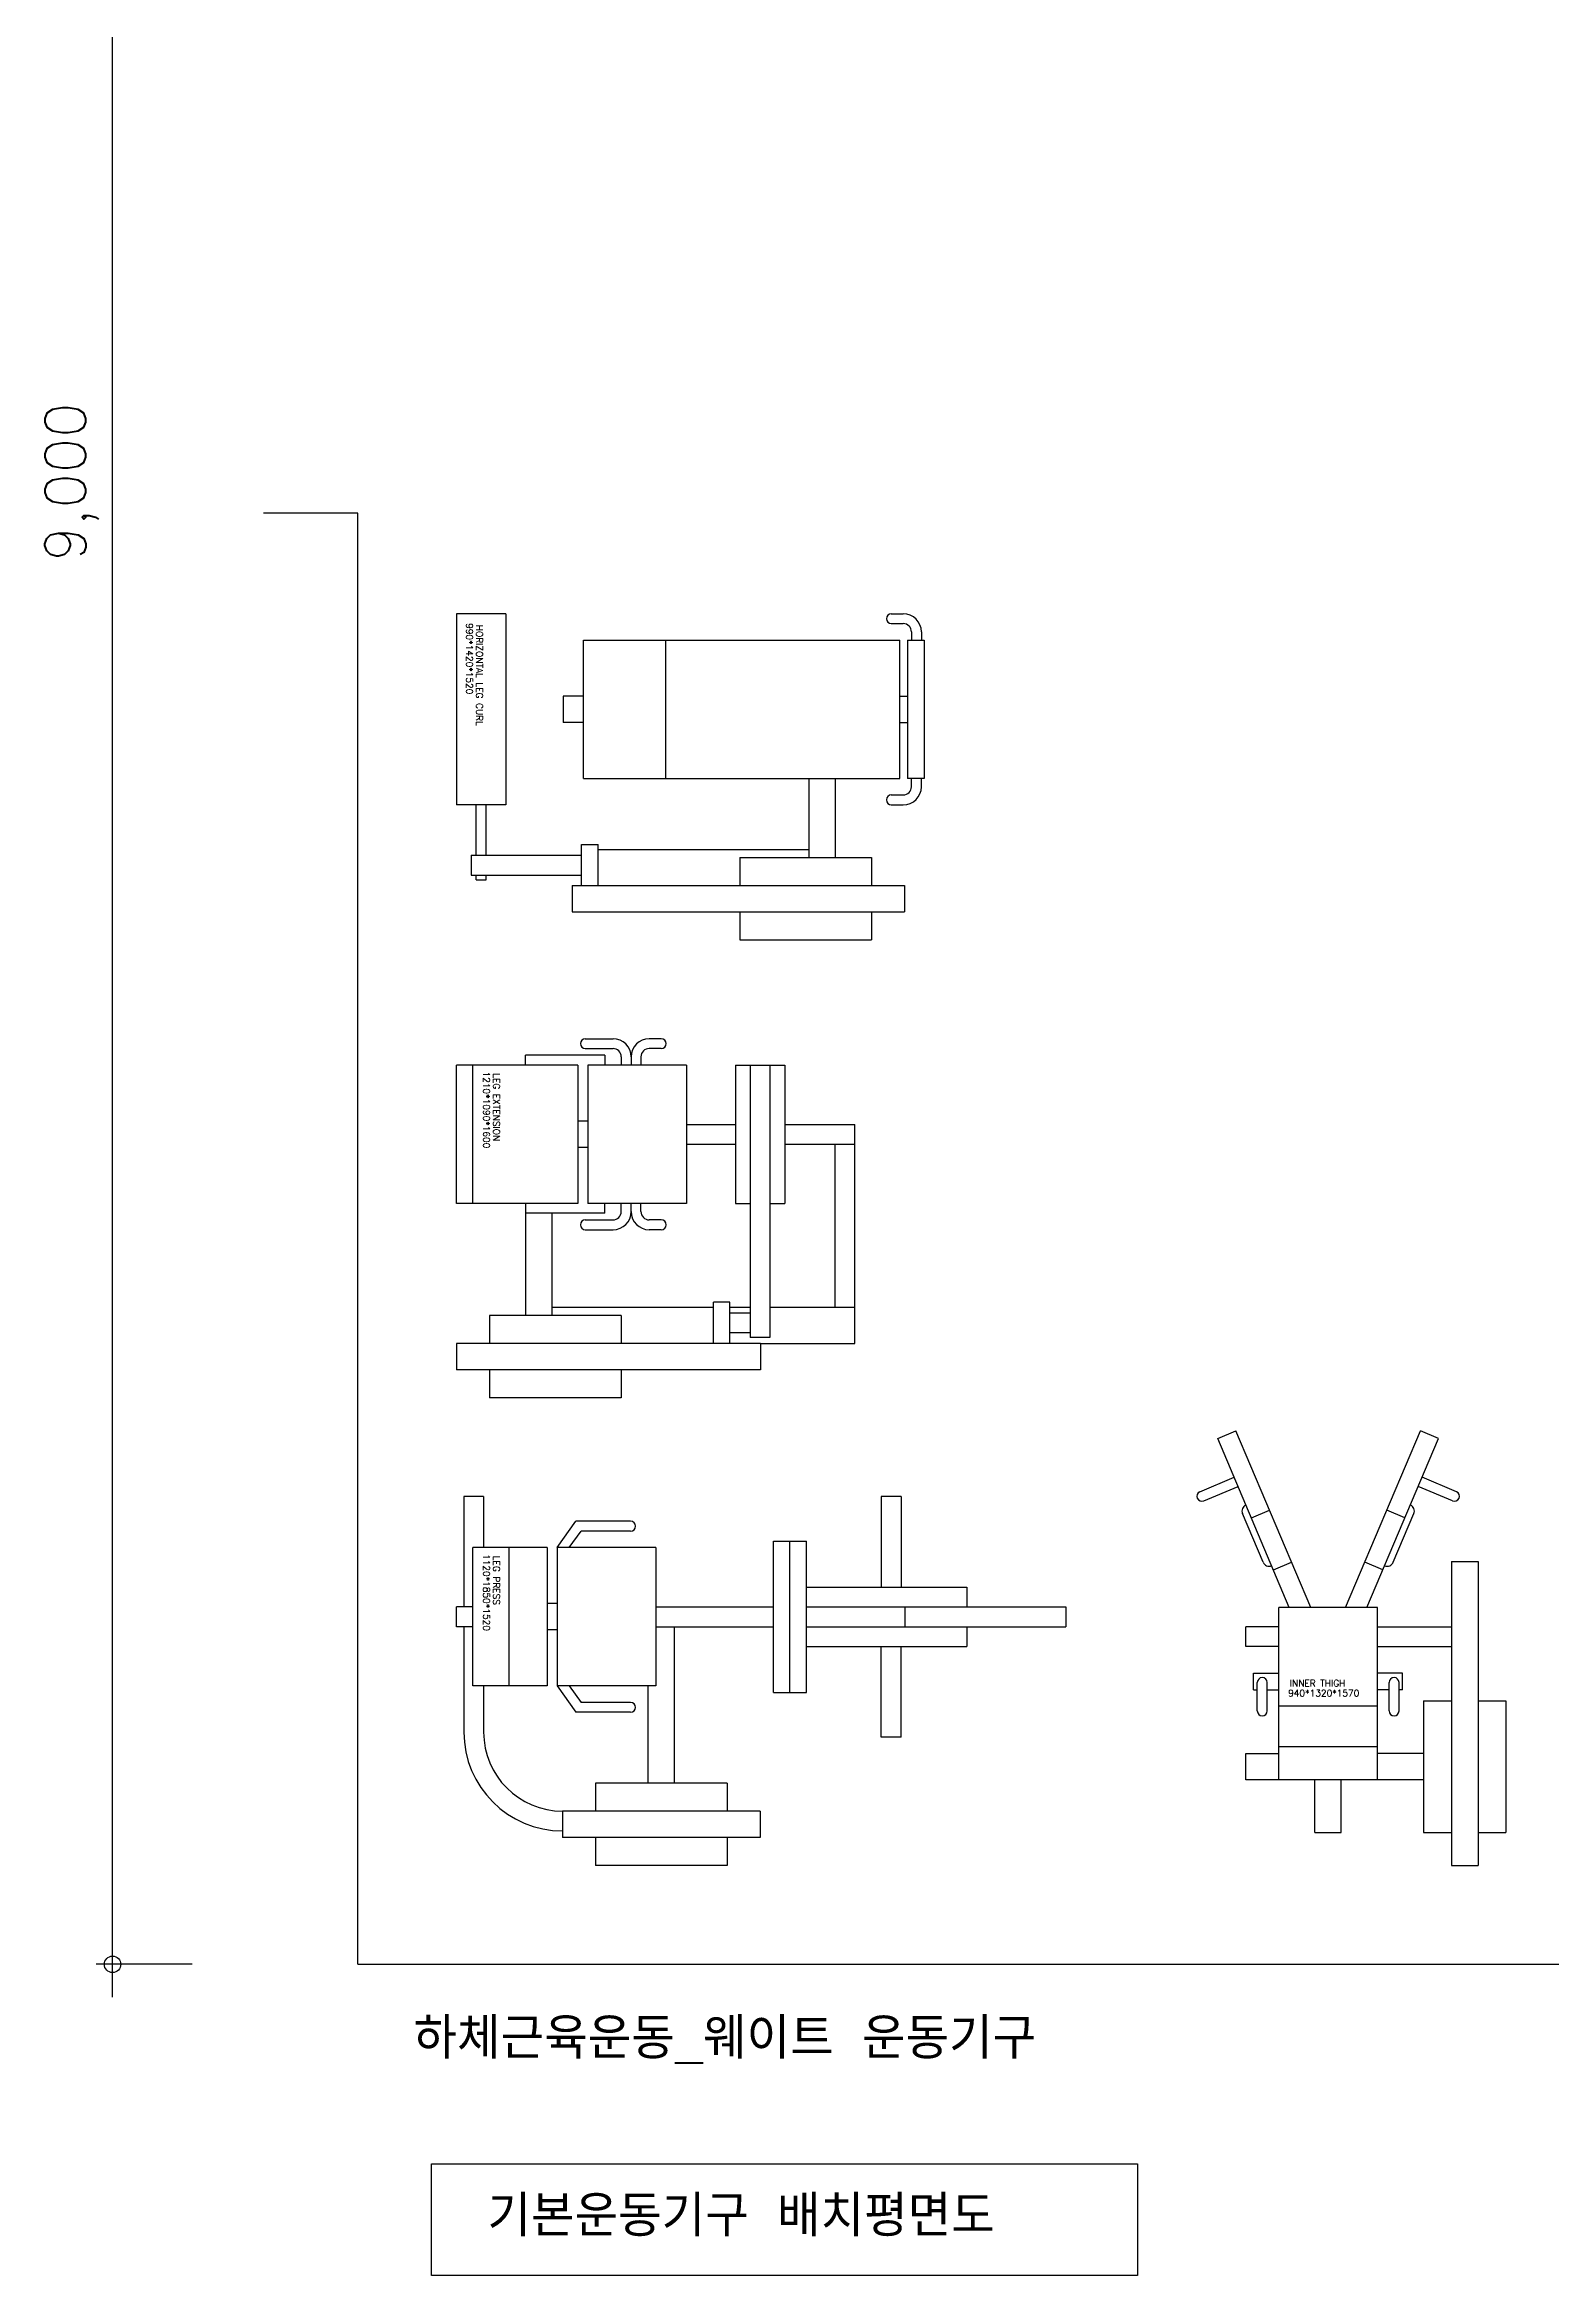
# Model space of a CAD drawing. Extents: x 17047 to 35098, y 459 to 11391.
# Drawn here: x 17047 to 21622, y 459 to 7231 of the extents above; entities that cross this region are included whole.
import ezdxf

# ---------------------------------------------------------------- set-up
doc = ezdxf.new("R2010")
doc.units = 0
doc.header["$LTSCALE"] = 20
doc.header["$MEASUREMENT"] = 0
doc.layers.get('0').update_dxf_attribs({"linetype": 'CONTINUOUS'})
doc.layers.get('DEFPOINTS').update_dxf_attribs({"linetype": 'CONTINUOUS'})
for name, color, linetype in [('2CONTINUOUS', 2, 'CONTINUOUS'), ('3CONTINUOUS', 3, 'CONTINUOUS'), ('3TEXT', 3, 'CONTINUOUS'), ('4ele', 4, 'CONTINUOUS')]:
    doc.layers.add(name, color=color, linetype=linetype)
doc.styles.add('K_GEN', font='romans.shx', dxfattribs={"bigfont": 'whgtxt.shx'})
doc.styles.add('WHG', font='romans', dxfattribs={"bigfont": 'whgtxt'})
doc.dimstyles.new('STANDARD_WS', dxfattribs={"dimtxt": 2.5, "dimasz": 2.5, "dimexe": 1.25, "dimexo": 0.625, "dimtad": 1, "dimdec": 4, "dimdsep": 46, "dimtxsty": 'Standard', "dimcen": 2.5, "dimadec": 0, "dimazin": 0, "dimtfac": 1, "dimtdec": 4, "dimtmove": 0, "dimatfit": 3, "dimfxl": 0, "dimtolj": 1, "dimtzin": 0, "dimarcsym": 0})

# ---------------------------------------------------------------- blocks, each defined once
blk = doc.blocks.new('_CIDOTB')
at = {"color": 0, "linetype": 'ByBlock'}
blk.add_line((2, 0), (-1, 0), dxfattribs=at)
blk.add_circle((0, 0), 0.5, dxfattribs=at)
blk = doc.blocks.new('*D2')
at = {"layer": '4ele', "lineweight": -2}
for p, q in [((17629.2, 10403.6), (17203.3, 10403.6)), ((17253.3, 1453.6), (17253.3, 10353.6)), ((17494.7, 1403.6), (17203.3, 1403.6))]:
    blk.add_line(p, q, dxfattribs=at)
at = {"layer": 'DEFPOINTS', "color": 0}
for p in [(17253.3, 10403.6), (17679.2, 10403.6), (17544.7, 1403.6)]:
    blk.add_point(p, dxfattribs=at)
at = {"layer": '4ele', "lineweight": -2, "xscale": 50, "yscale": 50, "zscale": 50}
for p, rotation in [((17253.3, 10403.6), 90), ((17253.3, 1403.6), 270)]:
    blk.add_blockref('_CIDOTB', p, dxfattribs=dict(at, rotation=rotation))
at = {"layer": '4ele', "insert": (17128.9, 5903.6), "char_height": 125, "attachment_point": 5, "rotation": 90, "style": 'K_GEN'}
blk.add_mtext('\\A1;9,000', dxfattribs=at)
blk = doc.blocks.new('DIMDOT')
blk.add_line((-2, 0), (2, 0))
blk.add_circle((0, 0), 0.5)

msp = doc.modelspace()

# ---------------------------------------------------------------- linework, layer by layer
at = {"layer": '2CONTINUOUS', "color": 6}
for p, q in [((18297.51, 5503.6), (18297.51, 4923.6)), ((18447.51, 5503.6), (18297.51, 5503.6)), ((18447.51, 5503.6), (18447.51, 4923.6)), ((19617.85, 5503.6), (19654.18, 5503.6)), ((18683.26, 5423.6), (19643.91, 5423.6)), ((18683.26, 5003.6), (18683.26, 5423.6)), ((18933.26, 5003.6), (18933.26, 5423.6)), ((19617.85, 5473.6), (19654.18, 5473.6)), ((19643.91, 5003.6), (19643.91, 5423.6)), ((19667.51, 5423.6), (19667.51, 5003.6)), ((19667.51, 5423.6), (19717.51, 5423.6)), ((19679.18, 5448.6), (19679.18, 5423.6)), ((19709.18, 5448.6), (19709.18, 5423.6)), ((19717.51, 5423.6), (19717.51, 5003.6)), ((18621.38, 5253.6), (18621.38, 5173.6)), ((18683.26, 5253.6), (18621.38, 5253.6)), ((19643.91, 5253.6), (19667.51, 5253.6)), ((18683.26, 5173.6), (18621.38, 5173.6)), ((19643.91, 5173.6), (19667.51, 5173.6)), ((18683.26, 5003.6), (19643.91, 5003.6)), ((19368.65, 4763.6), (19368.65, 5003.6)), ((19448.65, 4763.6), (19448.65, 5003.6)), ((19617.85, 4953.6), (19654.18, 4953.6)), ((19717.51, 5003.6), (19667.51, 5003.6)), ((19679.18, 4978.6), (19679.18, 5003.6)), ((19709.18, 4978.6), (19709.18, 5003.6)), ((18447.51, 4923.6), (18297.51, 4923.6)), ((18357.51, 4770.27), (18357.51, 4923.6)), ((18387.51, 4770.27), (18387.51, 4923.6)), ((19617.85, 4923.6), (19654.18, 4923.6)), ((18342.51, 4770.27), (18677.62, 4770.27)), ((18342.51, 4770.27), (18342.51, 4710.27)), ((18677.62, 4803.4), (18727.62, 4803.4)), ((18677.62, 4678.6), (18677.62, 4803.4)), ((18727.62, 4678.6), (18727.62, 4803.4)), ((18727.62, 4787.89), (19368.65, 4787.89)), ((19157.76, 4763.6), (19557.76, 4763.6)), ((19157.76, 4763.6), (19157.76, 4678.6)), ((19557.76, 4763.6), (19557.76, 4678.6)), ((18342.51, 4710.27), (18677.62, 4710.27)), ((18357.51, 4696.01), (18357.51, 4710.27)), ((18357.51, 4696.01), (18387.51, 4696.01)), ((18387.51, 4696.01), (18387.51, 4710.27)), ((18649.03, 4678.6), (19657.76, 4678.6)), ((18649.03, 4678.6), (18649.03, 4598.6)), ((19657.76, 4678.6), (19657.76, 4598.6)), ((18649.03, 4598.6), (19657.76, 4598.6)), ((19157.76, 4598.6), (19157.76, 4513.6)), ((19557.76, 4598.6), (19557.76, 4513.6)), ((19157.76, 4513.6), (19557.76, 4513.6)), ((18688.67, 4213.6), (18772.82, 4213.6)), ((18919.15, 4213.6), (18882.82, 4213.6)), ((18665.89, 4133.6), (18297.51, 4133.6)), ((18297.51, 3713.6), (18297.51, 4133.6)), ((18347.21, 3713.6), (18347.21, 4133.6)), ((18747.82, 4163.6), (18506.62, 4163.6)), ((18506.62, 4133.6), (18506.62, 4163.6)), ((18665.89, 4133.6), (18665.89, 3713.6)), ((18688.67, 4183.6), (18772.82, 4183.6)), ((18695.89, 4133.6), (18695.89, 3713.6)), ((18995.89, 4133.6), (18695.89, 4133.6)), ((18747.82, 4163.6), (18747.82, 4133.6)), ((18797.82, 4158.6), (18797.82, 4133.6)), ((18827.82, 4158.6), (18827.82, 4133.6)), ((18827.82, 4158.6), (18827.82, 4133.6)), ((18857.82, 4158.6), (18857.82, 4133.6)), ((18919.15, 4183.6), (18882.82, 4183.6)), ((18995.89, 4133.6), (18995.89, 3713.6)), ((19144.31, 4133.6), (19144.31, 3713.6)), ((19144.31, 4133.6), (19294.31, 4133.6)), ((19189.31, 4133.6), (19189.31, 3306.01)), ((19249.31, 4133.6), (19249.31, 3306.01)), ((19294.31, 4133.6), (19294.31, 3713.6)), ((18695.89, 3963.6), (18665.89, 3963.6)), ((18995.89, 3953.6), (19144.31, 3953.6)), ((19294.31, 3953.6), (19507.51, 3953.6)), ((19507.51, 3430.27), (19507.51, 3953.6)), ((18695.89, 3883.6), (18665.89, 3883.6)), ((18995.89, 3893.6), (19144.31, 3893.6)), ((19294.31, 3893.6), (19507.51, 3893.6)), ((19447.51, 3397.84), (19447.51, 3893.6)), ((18665.89, 3713.6), (18297.51, 3713.6)), ((18506.62, 3713.6), (18506.62, 3683.6)), ((18747.82, 3683.6), (18506.62, 3683.6)), ((18506.62, 3683.6), (18506.62, 3373.6)), ((18586.62, 3683.6), (18586.62, 3373.6)), ((18688.67, 3663.6), (18772.82, 3663.6)), ((18995.89, 3713.6), (18695.89, 3713.6)), ((18747.82, 3683.6), (18747.82, 3713.6)), ((18797.82, 3688.6), (18797.82, 3713.6)), ((18827.82, 3688.6), (18827.82, 3713.6)), ((18827.82, 3688.6), (18827.82, 3713.6)), ((18857.82, 3688.6), (18857.82, 3713.6)), ((18919.15, 3663.6), (18882.82, 3663.6)), ((19144.31, 3713.6), (19189.31, 3713.6)), ((19249.31, 3713.6), (19294.31, 3713.6)), ((18688.67, 3633.6), (18772.82, 3633.6)), ((18919.15, 3633.6), (18882.82, 3633.6)), ((19078.06, 3397.89), (18586.62, 3397.89)), ((19128.06, 3413.4), (19078.06, 3413.4)), ((19078.06, 3288.6), (19078.06, 3413.4)), ((19128.06, 3288.6), (19128.06, 3413.4)), ((19189.31, 3397.89), (19128.06, 3397.89)), ((19507.51, 3397.81), (19249.31, 3397.89)), ((19507.51, 3288.6), (19507.51, 3430.27)), ((18797.51, 3373.6), (18397.51, 3373.6)), ((18397.51, 3373.6), (18397.51, 3288.6)), ((18797.51, 3373.6), (18797.51, 3288.6)), ((19189.34, 3380.27), (19128.06, 3380.27)), ((19189.34, 3320.27), (19128.06, 3320.27)), ((19220.81, 3288.6), (18297.51, 3288.6)), ((18297.51, 3288.6), (18297.51, 3208.6)), ((19249.31, 3306.01), (19189.31, 3306.01)), ((19220.81, 3288.6), (19507.51, 3288.6)), ((19220.81, 3288.6), (19220.81, 3208.6)), ((19220.81, 3208.6), (18297.51, 3208.6)), ((18397.51, 3208.6), (18397.51, 3123.6)), ((18797.51, 3208.6), (18797.51, 3123.6)), ((18797.51, 3123.6), (18397.51, 3123.6)), ((20609.16, 3000.19), (20664.4, 3023.6)), ((20826.5, 2487.22), (20609.16, 3000.19)), ((20891.66, 2487.22), (20664.4, 3023.6)), ((20997.15, 2487.22), (21224.4, 3023.6)), ((21062.31, 2487.22), (21279.65, 3000.19)), ((21279.65, 3000.19), (21224.4, 3023.6)), ((20555.06, 2838.02), (20659.18, 2882.14)), ((20566.76, 2810.4), (20670.88, 2854.51)), ((21322.05, 2810.4), (21217.93, 2854.51)), ((21333.75, 2838.02), (21229.63, 2882.14)), ((18319.94, 2823.6), (18319.94, 2488.6)), ((18379.94, 2823.6), (18319.94, 2823.6)), ((18379.94, 2823.6), (18379.94, 2668.6)), ((19587.51, 2823.6), (19587.51, 2548.6)), ((19647.51, 2823.6), (19587.51, 2823.6)), ((19647.51, 2823.6), (19647.51, 2548.6)), ((20711.42, 2758.82), (20766.67, 2782.23)), ((21177.39, 2758.82), (21122.14, 2782.23)), ((18603.03, 2668.6), (18660.42, 2748.6)), ((18639.95, 2668.6), (18675.82, 2718.6)), ((18826.29, 2748.6), (18660.42, 2748.6)), ((18826.29, 2718.6), (18675.82, 2718.6)), ((20746.65, 2624.42), (20684.23, 2771.74)), ((21142.16, 2624.42), (21204.58, 2771.74)), ((18573.03, 2668.6), (18347.51, 2668.6)), ((18347.51, 2248.6), (18347.51, 2668.6)), ((18457.51, 2248.6), (18457.51, 2668.6)), ((18573.03, 2668.6), (18573.03, 2248.6)), ((18603.03, 2668.6), (18603.03, 2248.6)), ((18903.03, 2668.6), (18603.03, 2668.6)), ((18903.03, 2668.6), (18903.03, 2248.6)), ((19259.96, 2228.6), (19259.96, 2688.6)), ((19259.96, 2688.6), (19359.96, 2688.6)), ((19309.96, 2228.6), (19309.96, 2688.6)), ((19359.96, 2228.6), (19359.96, 2688.6)), ((20778.23, 2601.15), (20833.47, 2624.55)), ((21110.58, 2601.15), (21055.33, 2624.55)), ((21319.4, 2626.9), (21319.4, 1703.6)), ((21319.4, 2626.9), (21399.4, 2626.9)), ((21399.4, 2626.9), (21399.4, 1703.6)), ((19359.96, 2548.6), (19847.51, 2548.6)), ((19847.51, 2548.6), (19847.51, 2488.6)), ((18347.51, 2488.6), (18297.51, 2488.6)), ((18297.51, 2428.6), (18297.51, 2488.6)), ((18603.03, 2498.6), (18573.03, 2498.6)), ((18903.03, 2488.6), (19259.96, 2488.6)), ((19359.96, 2488.6), (20147.51, 2488.6)), ((19659.96, 2428.6), (19659.96, 2488.6)), ((20147.51, 2488.6), (20147.51, 2428.6)), ((20794.4, 1963.6), (20794.4, 2487.22)), ((21094.4, 2487.22), (20794.4, 2487.22)), ((21094.4, 1963.6), (21094.4, 2487.22)), ((18347.51, 2428.6), (18297.51, 2428.6)), ((18319.94, 2428.6), (18319.94, 2108.6)), ((18603.03, 2418.6), (18573.03, 2418.6)), ((18903.03, 2428.6), (19259.96, 2428.6)), ((18959.94, 1953.6), (18959.94, 2428.6)), ((19359.96, 2428.6), (20147.51, 2428.6)), ((19847.51, 2428.6), (19847.51, 2368.6)), ((20794.4, 2428.02), (20694.4, 2428.02)), ((20694.4, 2368.02), (20694.4, 2428.02)), ((21094.4, 2428.02), (21319.4, 2428.02)), ((19359.96, 2368.6), (19847.51, 2368.6)), ((19587.51, 2093.6), (19587.51, 2368.6)), ((19647.51, 2093.6), (19647.51, 2368.6)), ((20794.4, 2368.02), (20694.4, 2368.02)), ((21094.4, 2368.02), (21319.4, 2368.02)), ((18573.03, 2248.6), (18347.51, 2248.6)), ((18379.94, 2248.6), (18379.94, 2108.6)), ((18603.03, 2248.6), (18660.42, 2168.6)), ((18903.03, 2248.6), (18603.03, 2248.6)), ((18639.95, 2248.6), (18675.82, 2198.6)), ((18879.94, 1953.6), (18879.94, 2248.6)), ((20718.18, 2287.22), (20794.4, 2287.22)), ((20718.18, 2237.22), (20718.18, 2287.22)), ((20718.18, 2237.22), (20729.17, 2237.22)), ((20729.17, 2172.64), (20729.17, 2258.97)), ((20759.17, 2172.64), (20759.17, 2258.97)), ((20759.17, 2237.22), (20794.4, 2237.22)), ((21170.62, 2287.22), (21094.4, 2287.22)), ((21129.64, 2237.22), (21094.4, 2237.22)), ((21129.64, 2172.64), (21129.64, 2258.97)), ((21159.64, 2172.64), (21159.64, 2258.97)), ((21170.62, 2237.22), (21159.64, 2237.22)), ((21170.62, 2237.22), (21170.62, 2287.22)), ((18826.29, 2168.6), (18660.42, 2168.6)), ((18826.29, 2198.6), (18675.82, 2198.6)), ((19259.96, 2228.6), (19359.96, 2228.6)), ((21094.4, 2187.22), (20794.4, 2187.22)), ((21234.4, 2203.6), (21234.4, 1803.6)), ((21234.4, 2203.6), (21319.4, 2203.6)), ((21399.4, 2203.6), (21484.4, 2203.6)), ((21484.4, 2203.6), (21484.4, 1803.6)), ((19647.51, 2093.6), (19587.51, 2093.6)), ((20694.4, 2043.6), (20794.4, 2043.6)), ((20694.4, 1963.6), (20694.4, 2043.6)), ((21094.4, 2063.6), (20794.4, 2063.6)), ((21234.4, 2043.6), (21094.4, 2043.6)), ((19119.94, 1953.6), (18719.94, 1953.6)), ((18719.94, 1953.6), (18719.94, 1868.6)), ((19119.94, 1953.6), (19119.94, 1868.6)), ((21234.4, 1963.6), (20694.4, 1963.6)), ((20904.4, 1803.6), (20904.4, 1963.6)), ((20984.4, 1803.6), (20984.4, 1963.6)), ((19219.94, 1868.6), (18619.94, 1868.6)), ((18619.94, 1868.6), (18619.94, 1788.6)), ((19219.94, 1868.6), (19219.94, 1788.6)), ((19219.94, 1788.6), (18619.94, 1788.6)), ((18719.94, 1788.6), (18719.94, 1703.6)), ((19119.94, 1788.6), (19119.94, 1703.6)), ((20904.4, 1803.6), (20984.4, 1803.6)), ((21234.4, 1803.6), (21319.4, 1803.6)), ((21399.4, 1803.6), (21484.4, 1803.6)), ((19119.94, 1703.6), (18719.94, 1703.6)), ((21319.4, 1703.6), (21399.4, 1703.6))]:
    msp.add_line(p, q, dxfattribs=at)
msp.add_lwpolyline([(18222.04, 797.58), (20365.23, 797.58), (20365.23, 459.24), (18222.04, 459.24)], close=True, dxfattribs=at)
for centre, radius, start, end in [((19617.85, 5488.6), 15, 90, 270), ((19654.18, 5448.6), 55, 0, 90), ((19654.18, 5448.6), 25, 0, 90), ((19617.85, 4938.6), 15, 90, 270), ((19654.18, 4978.6), 55, 270, 0), ((19654.18, 4978.6), 25, 270, 0), ((18688.67, 4198.6), 15, 90, 270), ((18772.82, 4158.6), 55, 0, 90), ((18882.82, 4158.6), 55, 90, 180), ((18919.15, 4198.6), 15, 270, 90), ((18772.82, 4158.6), 25, 0, 90), ((18882.82, 4158.6), 25, 90, 180), ((18688.67, 3648.6), 15, 90, 270), ((18772.82, 3688.6), 25, 270, 0), ((18772.82, 3688.6), 55, 270, 0), ((18882.82, 3688.6), 55, 180, 270), ((18882.82, 3688.6), 25, 180, 270), ((18919.15, 3648.6), 15, 270, 90), ((20560.91, 2824.21), 15, 112.961643, 292.961643), ((20702.64, 2779.55), 20, 112.961643, 202.961643), ((21186.17, 2779.55), 20, 337.038357, 67.038357), ((21327.9, 2824.21), 15, 247.038357, 67.038357), ((18826.29, 2733.6), 15, 270, 90), ((20765.06, 2632.22), 20, 202.961643, 292.961643), ((21123.75, 2632.22), 20, 247.038357, 337.038357), ((20744.17, 2258.97), 15, 0, 180), ((21144.64, 2258.97), 15, 0, 180), ((18826.29, 2183.6), 15, 270, 90), ((20744.17, 2172.64), 15, 180, 0), ((21144.64, 2172.64), 15, 180, 0), ((18619.94, 2108.6), 300, 180, 270), ((18619.94, 2108.6), 240, 180, 270)]:
    msp.add_arc(centre, radius, start, end, dxfattribs=at)
at = {"layer": '3CONTINUOUS'}
for p, q in [((17997.51, 5809.26), (17711.77, 5809.26)), ((17997.51, 1403.6), (17997.51, 5809.26)), ((17997.51, 1403.6), (34997.51, 1403.6))]:
    msp.add_line(p, q, dxfattribs=at)

# ---------------------------------------------------------------- texts
at = {"layer": '3TEXT', "color": 3, "linetype": 'Continuous', "style": 'K_GEN'}
for s, p in [('하체근육운동_웨이트 운동기구', (18167.03, 1116.76)), ('기본운동기구 배치평면도', (18391.57, 577.6))]:
    msp.add_text(s, height=125, dxfattribs=at).set_placement(p)
at = {"layer": 'DEFPOINTS', "style": 'WHG'}
for s, p in [('990*1420*1520', (18327.23, 5475.05)), ('HORIZONTAL LEG CURL', (18357.23, 5470.07)), ('1210*1090*1600', (18378.74, 4113.96)), ('LEG EXTENSION', (18408.74, 4108.98)), ('1120*1850*1520', (18379.03, 2648.96)), ('LEG PRESS', (18409.03, 2643.98))]:
    msp.add_text(s, height=20, rotation=270, dxfattribs=at).set_placement(p)
for s, p in [('940*1320*1570', (20822.96, 2216.94)), ('INNER THIGH', (20827.93, 2246.94))]:
    msp.add_text(s, height=20, dxfattribs=at).set_placement(p)

# ---------------------------------------------------------------- dimensions: what is measured, and where the dimension line sits
at = {"layer": '4ele'}
dim = msp.add_linear_dim(base=(17253.31, 10403.6), p1=(17544.68, 1403.6), p2=(17679.23, 10403.6), angle=90, dimstyle='STANDARD_WS', override={"dimscale": 50, "dimasz": 1, "dimexe": 1, "dimexo": 1, "dimgap": 1, "dimdec": 1, "dimlunit": 6, "dimtxsty": 'K_GEN', "dimblk": 'DIMDOT', "dimblk1": '_CIDOTB', "dimblk2": '_CIDOTB', "dimsah": 1, "dimcen": 1, "dimdle": 1.5, "dimclrd": 256, "dimclre": 256, "dimclrt": 256, "dimtix": 1, "dimtmove": 2, "dimtvp": 1}, dxfattribs=at)
dim.commit()
dim.dimension.update_dxf_attribs({"geometry": '*D2', "text_midpoint": (17128.91, 5903.6)})

doc.saveas('drawing.dxf')
